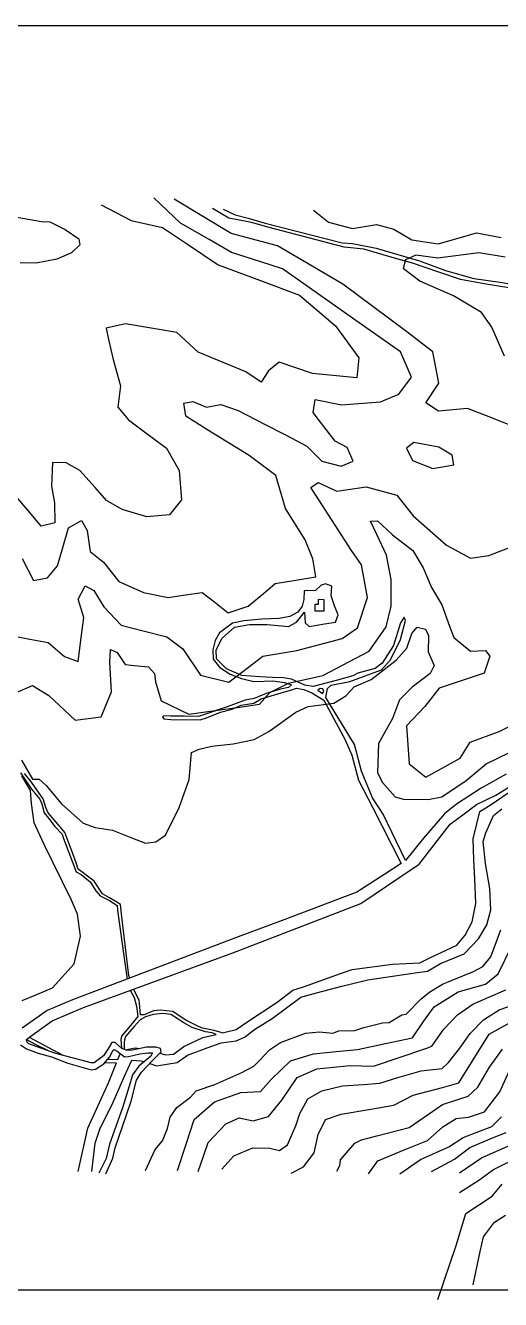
# Model space of a CAD drawing. Header units: inches. Extents: x -0.4 to 16.9, y -0.4 to 9.4.
# Drawn here: x 6.6 to 10.12, y -0.07 to 9.37 of the extents above; entities that cross this region are included whole.
import ezdxf

# ---------------------------------------------------------------- set-up
doc = ezdxf.new("R2010")
doc.units = ezdxf.units.IN
doc.header["$MEASUREMENT"] = 0
for name, color, linetype in [('cabin', 3, 'Continuous'), ('road', 2, 'Continuous'), ('topo_major', 1, 'Continuous'), ('topo_minor', 250, 'Continuous'), ('water', 5, 'Continuous')]:
    doc.layers.add(name, color=color, linetype=linetype)
picture_1 = doc.add_image_def('image1.jpg', size_in_pixel=(1600, 900))
picture_2 = doc.add_image_def('image2.jpg', size_in_pixel=(1600, 900))

msp = doc.modelspace()

# ---------------------------------------------------------------- linework, layer by layer
at = {"layer": 'cabin'}
for p, q in [((8.7673, 5.1188), (8.7667, 5.0822)), ((8.8101, 5.1182), (8.7673, 5.1189)), ((8.8101, 5.0852), (8.8101, 5.1182)), ((8.7424, 5.0826), (8.7416, 5.0348)), ((8.7416, 5.0348), (8.81, 5.0347)), ((8.7667, 5.0822), (8.7424, 5.0826)), ((8.81, 5.0347), (8.8101, 5.0852))]:
    msp.add_line(p, q, dxfattribs=at)
at = {"layer": 'road'}
for p, q in [((8.7886, 5.225), (8.7462, 5.1854)), ((8.8209, 5.2368), (8.7886, 5.225)), ((8.8671, 5.2175), (8.8209, 5.2368)), ((8.8628, 5.1472), (8.8671, 5.2175)), ((8.6593, 5.1184), (8.6481, 5.0694)), ((8.6626, 5.184), (8.6593, 5.1184)), ((8.7462, 5.1854), (8.6626, 5.184)), ((8.8871, 5.072), (8.8628, 5.1472)), ((8.6154, 5.0262), (8.5568, 4.9925)), ((8.6059, 4.9509), (8.6657, 5.0266)), ((8.6481, 5.0694), (8.6154, 5.0262)), ((8.6657, 5.0266), (8.6705, 4.9477)), ((8.916, 5.0066), (8.8871, 5.072)), ((8.8944, 4.9525), (8.916, 5.0066)), ((8.1318, 4.944), (8.0353, 4.8716)), ((8.0553, 4.8335), (8.1473, 4.9144)), ((8.2167, 4.9622), (8.1318, 4.944)), ((8.1473, 4.9144), (8.2577, 4.9331)), ((8.3499, 4.9736), (8.2167, 4.9622)), ((8.2577, 4.9331), (8.3877, 4.9331)), ((8.4783, 4.9774), (8.3499, 4.9736)), ((8.3877, 4.9331), (8.5473, 4.9186)), ((8.5568, 4.9925), (8.4783, 4.9774)), ((8.5473, 4.9186), (8.6059, 4.9509)), ((8.6705, 4.9477), (8.6995, 4.9199)), ((8.6995, 4.9199), (8.8147, 4.9391)), ((8.8147, 4.9391), (8.8944, 4.9525)), ((9.378, 4.9459), (9.3237, 4.7779)), ((9.3769, 4.8231), (9.4141, 4.9649)), ((9.4031, 4.9894), (9.378, 4.9459)), ((9.4141, 4.9649), (9.4031, 4.9894)), ((8.0353, 4.8716), (8.0034, 4.8149)), ((8.0104, 4.7455), (8.0553, 4.8335)), ((9.3019, 4.6713), (9.3769, 4.8231)), ((8.0034, 4.8149), (7.9849, 4.7467)), ((7.9849, 4.7467), (7.9884, 4.6762)), ((8.0128, 4.68), (8.0104, 4.7455)), ((9.3237, 4.7779), (9.2406, 4.6468)), ((7.9884, 4.6762), (8.0387, 4.6144)), ((8.0872, 4.6066), (8.0128, 4.68)), ((9.2406, 4.6468), (9.1897, 4.608)), ((9.237, 4.599), (9.3019, 4.6713)), ((8.0387, 4.6144), (8.1146, 4.5659)), ((8.2005, 4.5559), (8.0872, 4.6066)), ((8.1146, 4.5659), (8.1976, 4.5342)), ((8.1976, 4.5342), (8.2902, 4.5121)), ((8.3337, 4.5453), (8.2005, 4.5559)), ((8.4279, 4.5414), (8.3337, 4.5453)), ((8.5105, 4.5381), (8.4279, 4.5414)), ((8.5686, 4.528), (8.5105, 4.5381)), ((9.0232, 4.5527), (8.8988, 4.5199)), ((9.0014, 4.5109), (9.1628, 4.5712)), ((9.0598, 4.5732), (9.0232, 4.5527)), ((9.1897, 4.608), (9.0598, 4.5732)), ((9.1628, 4.5712), (9.237, 4.599)), ((8.2902, 4.5121), (8.3661, 4.5139)), ((8.3661, 4.5139), (8.4307, 4.5154)), ((8.4877, 4.4542), (8.3805, 4.4231)), ((8.4307, 4.5154), (8.518, 4.5042)), ((8.5461, 4.4669), (8.4877, 4.4542)), ((8.4923, 4.4273), (8.5708, 4.4507)), ((8.518, 4.5042), (8.5683, 4.4858)), ((8.5683, 4.4858), (8.5461, 4.4669)), ((8.6685, 4.4855), (8.5686, 4.528)), ((8.5708, 4.4507), (8.6064, 4.4613)), ((8.6064, 4.4613), (8.6604, 4.4512)), ((8.6604, 4.4512), (8.72, 4.4268)), ((8.7304, 4.4756), (8.6685, 4.4855)), ((8.7776, 4.488), (8.7304, 4.4756)), ((8.7825, 4.4595), (8.7634, 4.4461)), ((8.7634, 4.4461), (8.7993, 4.4223)), ((8.8988, 4.5199), (8.7776, 4.488)), ((8.8017, 4.4583), (8.7825, 4.4595)), ((8.8093, 4.4374), (8.8017, 4.4583)), ((8.8222, 4.3939), (8.837, 4.4597)), ((8.837, 4.4597), (8.8626, 4.4844)), ((8.8626, 4.4844), (9.0014, 4.5109)), ((8.2246, 4.3729), (8.0933, 4.3247)), ((8.197, 4.335), (8.2905, 4.352)), ((8.2922, 4.3863), (8.2246, 4.3729)), ((8.2905, 4.352), (8.3438, 4.3831)), ((8.3805, 4.4231), (8.2922, 4.3863)), ((8.3438, 4.3831), (8.4923, 4.4273)), ((8.72, 4.4268), (8.8081, 4.373)), ((8.7993, 4.4223), (8.8093, 4.4374)), ((8.8081, 4.373), (8.8445, 4.3048)), ((9.0355, 4.0454), (8.8222, 4.3939)), ((7.622, 4.2563), (7.6121, 4.2482)), ((7.6718, 4.2543), (7.622, 4.2563)), ((7.7761, 4.2535), (7.6718, 4.2543)), ((7.8791, 4.2528), (7.7761, 4.2535)), ((7.9247, 4.2681), (7.8791, 4.2528)), ((8.0933, 4.3247), (7.9247, 4.2681)), ((7.9401, 4.2427), (8.0425, 4.2839)), ((8.0425, 4.2839), (8.1284, 4.3053)), ((8.1284, 4.3053), (8.197, 4.335)), ((8.8445, 4.3048), (8.967, 4.0785)), ((7.6121, 4.2482), (7.6232, 4.2347)), ((7.6232, 4.2347), (7.6759, 4.2292)), ((7.6759, 4.2292), (7.8933, 4.2275)), ((7.8933, 4.2275), (7.9401, 4.2427)), ((8.967, 4.0785), (9.0173, 3.9657)), ((9.0873, 3.8465), (9.0355, 4.0454)), ((9.0173, 3.9657), (9.0655, 3.7802)), ((9.0655, 3.7802), (9.1722, 3.576)), ((9.1701, 3.6484), (9.0873, 3.8465)), ((10.1602, 3.8244), (9.9752, 3.7198)), ((9.9752, 3.7198), (9.7925, 3.601)), ((10.084, 3.6677), (10.2434, 3.7668)), ((9.2476, 3.5284), (9.1701, 3.6484)), ((9.7925, 3.601), (9.702, 3.5304)), ((9.8377, 3.5242), (9.9394, 3.6008)), ((9.9394, 3.6008), (10.084, 3.6677)), ((9.1722, 3.576), (9.3818, 3.1634)), ((9.4143, 3.1851), (9.2476, 3.5284)), ((9.702, 3.5304), (9.5484, 3.3506)), ((9.744, 3.4536), (9.8377, 3.5242)), ((9.5153, 3.1574), (9.744, 3.4536)), ((9.5484, 3.3506), (9.4143, 3.1851)), ((9.3818, 3.1634), (9.2607, 3.0825)), ((9.3714, 3.0601), (9.5153, 3.1574)), ((9.2607, 3.0825), (9.0543, 2.9489)), ((9.0834, 2.8655), (9.3714, 3.0601)), ((9.0543, 2.9489), (8.5001, 2.7405)), ((8.1346, 2.5004), (9.0834, 2.8655)), ((8.5001, 2.7405), (8.1749, 2.6182)), ((8.1749, 2.6182), (6.9451, 2.1506)), ((7.0282, 2.0954), (8.1346, 2.5004)), ((6.9451, 2.1506), (6.7582, 2.0735)), ((6.7947, 1.9968), (7.0282, 2.0954)), ((6.7582, 2.0735), (6.5739, 1.9411)), ((6.6302, 1.8771), (6.7947, 1.9968)), ((6.5616, 1.8178), (6.6053, 1.7891)), ((6.6052, 1.858), (6.6302, 1.8771)), ((6.6085, 1.8394), (6.6052, 1.858)), ((6.6234, 1.8248), (6.6085, 1.8394)), ((6.6838, 1.8031), (6.6234, 1.8248)), ((6.8227, 1.7539), (6.6838, 1.8031)), ((7.2382, 1.8351), (7.2118, 1.7928)), ((7.2614, 1.8359), (7.2382, 1.8351)), ((7.3107, 1.7907), (7.2614, 1.8359)), ((7.4952, 1.8014), (7.3781, 1.777)), ((7.5649, 1.7998), (7.4952, 1.8014)), ((7.5986, 1.7903), (7.5649, 1.7998)), ((6.6053, 1.7891), (6.6915, 1.7556)), ((6.6915, 1.7556), (6.7895, 1.7289)), ((6.7895, 1.7289), (6.9124, 1.683)), ((7.0832, 1.6848), (6.8227, 1.7539)), ((7.176, 1.7352), (7.1171, 1.6925)), ((7.2118, 1.7928), (7.176, 1.7352)), ((7.1772, 1.6764), (7.2227, 1.7291)), ((7.2227, 1.7291), (7.2443, 1.7764)), ((7.2443, 1.7764), (7.2538, 1.7844)), ((7.2538, 1.7844), (7.2769, 1.77)), ((7.2769, 1.77), (7.3315, 1.7295)), ((7.3453, 1.778), (7.3107, 1.7907)), ((7.3315, 1.7295), (7.3619, 1.7322)), ((7.3781, 1.777), (7.3453, 1.778)), ((7.3619, 1.7322), (7.4447, 1.7504)), ((7.5272, 1.7333), (7.4376, 1.6595)), ((7.4447, 1.7504), (7.5045, 1.7581)), ((7.5045, 1.7581), (7.5391, 1.7598)), ((7.5391, 1.7598), (7.5272, 1.7333)), ((7.5371, 1.6983), (7.6038, 1.7669)), ((7.6038, 1.7669), (7.5986, 1.7903)), ((6.9124, 1.683), (7.0831, 1.6315)), ((7.0831, 1.6315), (7.1162, 1.6386)), ((7.1068, 1.685), (7.0832, 1.6848)), ((7.1171, 1.6925), (7.1068, 1.685)), ((7.1162, 1.6386), (7.1772, 1.6764)), ((7.4376, 1.6595), (7.3903, 1.5959)), ((7.4192, 1.5564), (7.4576, 1.6163)), ((7.4576, 1.6163), (7.5371, 1.6983)), ((7.3757, 1.5426), (7.3165, 1.3519)), ((7.3903, 1.5959), (7.3757, 1.5426)), ((7.3809, 1.3994), (7.4192, 1.5564)), ((7.3165, 1.3519), (7.2196, 1.0813)), ((7.3154, 1.2116), (7.3809, 1.3994)), ((7.261, 1.0553), (7.3154, 1.2116)), ((7.2196, 1.0813), (7.1956, 0.9743)), ((7.2441, 0.9771), (7.261, 1.0553)), ((7.1956, 0.9743), (7.1402, 0.8663)), ((7.1936, 0.8624), (7.2441, 0.9771))]:
    msp.add_line(p, q, dxfattribs=at)
at = {"layer": 'topo_major'}
for points in [[(6.3092, 7.9929), (6.7173, 7.9209), (6.7771, 7.9185), (6.8909, 7.8621), (6.9927, 7.7937), (7.0013, 7.7484), (6.9388, 7.6894), (6.8301, 7.6428), (6.677, 7.6139), (6.5589, 7.6155)], [(6.569, 3.9273), (6.6497, 3.7882), (6.6979, 3.7882), (6.7508, 3.7409), (6.8639, 3.6045), (7.026, 3.4604), (7.1137, 3.4292), (7.2416, 3.4098), (7.3917, 3.3504), (7.4873, 3.3126), (7.5627, 3.3222), (7.6356, 3.3712), (7.7367, 3.5777), (7.8111, 3.7857), (7.829, 3.9849), (7.8841, 4.011), (7.9786, 4.0329), (8.1377, 4.0506), (8.2922, 4.0825), (8.3999, 4.1414), (8.6013, 4.2841), (8.6914, 4.3262), (8.8822, 4.3502), (8.9723, 4.4042), (9.0324, 4.4732), (9.1601, 4.5258), (9.3449, 4.6699), (9.4243, 4.7589), (9.4605, 4.8673), (9.5012, 4.914), (9.5615, 4.899), (9.5841, 4.8538), (9.5811, 4.7318), (9.6263, 4.6309), (9.5977, 4.5707), (9.4635, 4.4697), (9.3692, 4.3746), (9.318, 4.2371), (9.2131, 4.0519), (9.2071, 3.8348), (9.2435, 3.7619), (9.3377, 3.6572), (9.3985, 3.639), (9.5823, 3.6359), (9.6826, 3.6572), (9.8634, 3.7786), (10.0108, 3.9001), (10.1854, 3.9841)], [(6.5741, 2.1463), (6.6699, 2.1862), (6.7986, 2.2397), (6.9584, 2.4194), (7.0064, 2.6227), (6.9823, 2.7877), (6.9388, 2.8907), (6.7361, 3.3036), (6.6628, 3.4626), (6.6417, 3.6079), (6.6337, 3.7037), (6.5699, 3.8119)], [(7.4866, 0.886), (7.5584, 1.0416), (7.6125, 1.1073), (7.6503, 1.198), (7.6704, 1.2807), (7.7186, 1.353), (7.7909, 1.4074), (7.82, 1.4293), (7.8628, 1.4776), (8.0006, 1.5234), (8.2006, 1.6132), (8.2889, 1.6588), (8.3347, 1.7054), (8.4069, 1.7813), (8.4882, 1.8365), (8.6718, 1.9046), (8.7754, 1.9133), (8.8742, 1.9051), (8.9195, 1.9223), (9.0372, 1.9248), (9.1049, 1.9468), (9.2429, 1.9815), (9.2926, 1.984), (9.3876, 2.0393), (9.4199, 2.0451), (9.5303, 2.1583), (9.594, 2.21), (9.6882, 2.2683), (9.7603, 2.2969), (9.9171, 2.3606), (9.9867, 2.3977), (10.0453, 2.4703), (10.1209, 2.6702)], [(8.9053, 0.8824), (8.9275, 0.9239), (8.9321, 0.9664), (8.9774, 1.0181), (9.0391, 1.0886), (9.0883, 1.1141), (9.2026, 1.1439), (9.4421, 1.2063), (9.585, 1.3043), (9.6878, 1.3748), (9.7943, 1.4096), (9.8773, 1.4367), (9.9501, 1.503), (10.0366, 1.6536), (10.1333, 1.7859)], [(9.8128, 0.7235), (9.9584, 0.8144), (10.0656, 0.8928), (10.2673, 0.9926)]]:
    msp.add_lwpolyline(points, dxfattribs=at)
at = {"layer": 'topo_minor'}
for p, q in [((7.158, 8.0451), (7.381, 7.929)), ((7.7475, 7.9099), (7.5481, 8.0979)), ((8.1215, 7.8334), (7.7005, 8.0881)), ((8.732, 8.0047), (8.8434, 7.9162)), ((7.381, 7.929), (7.6134, 7.8779)), ((7.6134, 7.8779), (7.7993, 7.7526)), ((7.9586, 7.7889), (7.7475, 7.9099)), ((8.8434, 7.9162), (9.0206, 7.8705)), ((9.0206, 7.8705), (9.1977, 7.8991)), ((9.1977, 7.8991), (9.3263, 7.8648)), ((9.3263, 7.8648), (9.4606, 7.7849)), ((7.7993, 7.7526), (8.0247, 7.6005)), ((8.1255, 7.6931), (7.9586, 7.7889)), ((8.4659, 7.7409), (8.1215, 7.8334)), ((9.4606, 7.7849), (9.6549, 7.7563)), ((9.6549, 7.7563), (9.8035, 7.7992)), ((9.8035, 7.7992), (9.9396, 7.8384)), ((9.9396, 7.8384), (10.1236, 7.802)), ((8.3418, 7.622), (8.1255, 7.6931)), ((8.608, 7.6575), (8.4659, 7.7409)), ((8.9489, 7.4574), (8.608, 7.6575)), ((9.4911, 7.6734), (9.4135, 7.6373)), ((9.653, 7.6512), (9.4911, 7.6734)), ((9.9565, 7.6904), (9.653, 7.6512)), ((10.1522, 7.6579), (9.9565, 7.6904)), ((8.0247, 7.6005), (8.3383, 7.4833)), ((8.503, 7.5698), (8.3418, 7.622)), ((8.6346, 7.4771), (8.503, 7.5698)), ((9.4135, 7.6373), (9.3977, 7.574)), ((9.5199, 7.48), (9.3977, 7.574)), ((8.3383, 7.4833), (8.6277, 7.3751)), ((9.0464, 7.1872), (8.6346, 7.4771)), ((9.7691, 7.3696), (9.5199, 7.48)), ((8.6277, 7.3751), (8.896, 7.1489)), ((9.4137, 7.1104), (8.9489, 7.4574)), ((9.9759, 7.2475), (9.7691, 7.3696)), ((9.3764, 6.9555), (9.0464, 7.1872)), ((10.0534, 7.1395), (9.9759, 7.2475)), ((7.3385, 7.163), (7.1951, 7.1304)), ((7.1951, 7.1304), (7.214, 7.0475)), ((7.5297, 7.1304), (7.3385, 7.163)), ((7.7203, 7.0979), (7.5297, 7.1304)), ((7.8783, 6.9539), (7.7203, 7.0979)), ((8.896, 7.1489), (9.0679, 6.9121)), ((9.617, 6.9548), (9.4137, 7.1104)), ((10.1487, 6.9226), (10.0534, 7.1395)), ((7.214, 7.0475), (7.2478, 6.899)), ((7.2478, 6.899), (7.302, 6.7032)), ((8.2294, 6.8069), (7.8783, 6.9539)), ((9.0679, 6.9121), (9.054, 6.7635)), ((9.4583, 6.7675), (9.3764, 6.9555)), ((9.662, 6.7232), (9.617, 6.9548)), ((8.343, 6.731), (8.2294, 6.8069)), ((8.3987, 6.8146), (8.343, 6.731)), ((8.4777, 6.8796), (8.3987, 6.8146)), ((8.7242, 6.7945), (8.4777, 6.8796)), ((9.054, 6.7635), (8.7242, 6.7945)), ((9.3655, 6.6421), (9.4583, 6.7675)), ((9.5643, 6.5785), (9.662, 6.7232)), ((7.302, 6.7032), (7.2818, 6.5461)), ((9.2292, 6.5849), (9.3655, 6.6421)), ((7.2818, 6.5461), (7.3604, 6.4512)), ((7.7706, 6.5762), (7.838, 6.5871)), ((7.7865, 6.4776), (7.7706, 6.5762)), ((7.838, 6.5871), (7.9391, 6.5455)), ((7.9391, 6.5455), (8.0463, 6.566)), ((8.0463, 6.566), (8.174, 6.52)), ((8.174, 6.52), (8.368, 6.4197)), ((8.7306, 6.5066), (8.7442, 6.6017)), ((8.7442, 6.6017), (8.94, 6.5631)), ((8.94, 6.5631), (9.2292, 6.5849)), ((9.6572, 6.5158), (9.5643, 6.5785)), ((9.873, 6.5356), (9.6572, 6.5158)), ((10.0143, 6.4801), (9.873, 6.5356)), ((7.3604, 6.4512), (7.4808, 6.3617)), ((7.9425, 6.3806), (7.7865, 6.4776)), ((8.785, 6.435), (8.7306, 6.5066)), ((8.8922, 6.2938), (8.785, 6.435)), ((10.2515, 6.3868), (10.0143, 6.4801)), ((7.4808, 6.3617), (7.6418, 6.2421)), ((8.2554, 6.1859), (7.9425, 6.3806)), ((8.368, 6.4197), (8.5235, 6.3393)), ((8.5235, 6.3393), (8.6832, 6.2567)), ((7.6418, 6.2421), (7.7354, 6.0751)), ((8.6832, 6.2567), (8.7935, 6.1459)), ((8.9822, 6.2466), (8.8922, 6.2938)), ((9.0267, 6.1459), (8.9822, 6.2466)), ((9.4746, 6.2831), (9.4208, 6.2421)), ((9.4208, 6.2421), (9.4651, 6.1505)), ((9.6611, 6.2484), (9.4746, 6.2831)), ((9.7589, 6.1889), (9.6611, 6.2484)), ((8.4534, 6.0396), (8.2554, 6.1859)), ((8.7935, 6.1459), (8.9382, 6.1068)), ((8.9382, 6.1068), (9.0267, 6.1459)), ((9.4651, 6.1505), (9.6168, 6.0905)), ((9.7717, 6.1189), (9.7589, 6.1889)), ((6.7956, 6.0772), (6.7914, 5.9608)), ((6.7978, 6.1363), (6.7956, 6.0772)), ((6.8988, 6.1326), (6.7978, 6.1363)), ((7.0008, 6.0766), (6.8988, 6.1326)), ((7.1137, 5.9491), (7.0008, 6.0766)), ((7.7354, 6.0751), (7.753, 5.8588)), ((9.6168, 6.0905), (9.7717, 6.1189)), ((6.7914, 5.9608), (6.8125, 5.8354)), ((8.5239, 5.793), (8.4534, 6.0396)), ((8.7112, 5.9494), (8.7678, 5.986)), ((8.7678, 5.986), (8.9052, 5.922)), ((8.9052, 5.922), (9.1216, 5.9543)), ((9.1216, 5.9543), (9.3505, 5.8921)), ((6.6288, 5.7638), (6.5144, 5.9004)), ((7.1981, 5.8537), (7.1137, 5.9491)), ((7.753, 5.8588), (7.6646, 5.7473)), ((8.7708, 5.8573), (8.7112, 5.9494)), ((9.0134, 5.4828), (8.7708, 5.8573)), ((9.3505, 5.8921), (9.4699, 5.7405)), ((6.7133, 5.6629), (6.6288, 5.7638)), ((6.8125, 5.8354), (6.8161, 5.6867)), ((7.3138, 5.7877), (7.1981, 5.8537)), ((7.4975, 5.7326), (7.3138, 5.7877)), ((8.6704, 5.5609), (8.5239, 5.793)), ((6.8161, 5.6867), (6.7133, 5.6629)), ((6.9166, 5.6502), (7.0115, 5.705)), ((7.0115, 5.705), (7.0538, 5.6316)), ((7.6646, 5.7473), (7.4975, 5.7326)), ((9.1543, 5.6998), (9.2065, 5.7032)), ((9.2008, 5.6013), (9.1543, 5.6998)), ((9.2065, 5.7032), (9.3185, 5.5999)), ((9.4699, 5.7405), (9.7187, 5.5217)), ((6.8741, 5.5058), (6.9166, 5.6502)), ((7.0538, 5.6316), (7.0761, 5.4762)), ((9.2726, 5.4493), (9.2008, 5.6013)), ((9.3185, 5.5999), (9.4692, 5.4837)), ((6.8337, 5.3685), (6.8741, 5.5058)), ((8.7277, 5.4206), (8.6704, 5.5609)), ((9.0879, 5.3761), (9.0134, 5.4828)), ((9.4692, 5.4837), (9.5439, 5.3546)), ((9.7187, 5.5217), (9.8954, 5.4248)), ((10.0322, 5.4447), (10.2163, 5.5168)), ((6.5724, 5.4223), (6.658, 5.2614)), ((7.0761, 5.4762), (7.1758, 5.3954)), ((7.1758, 5.3954), (7.2889, 5.2528)), ((8.7493, 5.2876), (8.7277, 5.4206)), ((9.3085, 5.2671), (9.2726, 5.4493)), ((9.8954, 5.4248), (10.0322, 5.4447)), ((6.761, 5.2797), (6.8337, 5.3685)), ((9.1326, 5.1331), (9.0879, 5.3761)), ((9.5439, 5.3546), (9.6056, 5.2083)), ((6.658, 5.2614), (6.761, 5.2797)), ((6.9881, 5.1216), (7.0399, 5.22)), ((7.0399, 5.22), (7.1033, 5.1867)), ((7.2889, 5.2528), (7.4721, 5.172)), ((8.3757, 5.1774), (8.4476, 5.2386)), ((8.4476, 5.2386), (8.5866, 5.2611)), ((8.5866, 5.2611), (8.7493, 5.2876)), ((9.3072, 5.0696), (9.3085, 5.2671)), ((9.6056, 5.2083), (9.6826, 5.0797)), ((7.0291, 4.9861), (6.9881, 5.1216)), ((7.1033, 5.1867), (7.1778, 5.065)), ((7.4721, 5.172), (7.6553, 5.1344)), ((7.6553, 5.1344), (7.7657, 5.1505)), ((7.7657, 5.1505), (7.9074, 5.1712)), ((7.9074, 5.1712), (8, 5.0991)), ((8.2487, 5.0694), (8.3757, 5.1774)), ((9.0581, 4.9098), (9.1326, 5.1331)), ((7.1778, 5.065), (7.3058, 4.9297)), ((8, 5.0991), (8.1, 5.0212)), ((8.1, 5.0212), (8.2487, 5.0694)), ((9.2713, 4.9164), (9.3072, 5.0696)), ((9.6826, 5.0797), (9.7402, 4.923)), ((7.0103, 4.8362), (7.0291, 4.9861)), ((7.3058, 4.9297), (7.4708, 4.8879)), ((9.1453, 4.7361), (9.2713, 4.9164)), ((9.7402, 4.923), (9.7712, 4.8386)), ((6.4685, 4.8583), (6.631, 4.8263)), ((6.631, 4.8263), (6.7651, 4.8)), ((6.9881, 4.659), (7.0103, 4.8362)), ((7.4708, 4.8879), (7.6445, 4.8438)), ((7.6445, 4.8438), (7.763, 4.7533)), ((8.6088, 4.7412), (8.9439, 4.8305)), ((8.9439, 4.8305), (9.0581, 4.9098)), ((9.7712, 4.8386), (9.8956, 4.7375)), ((6.7651, 4.8), (6.8872, 4.6959)), ((7.2234, 4.6548), (7.2271, 4.7481)), ((7.2271, 4.7481), (7.276, 4.7277)), ((7.276, 4.7277), (7.3356, 4.637)), ((7.763, 4.7533), (7.8938, 4.5584)), ((8.3564, 4.6993), (8.6088, 4.7412)), ((8.8012, 4.5571), (9.1453, 4.7361)), ((9.8956, 4.7375), (10.0064, 4.7418)), ((10.0064, 4.7418), (10.0395, 4.7001)), ((6.8872, 4.6959), (6.9881, 4.659)), ((7.2343, 4.4339), (7.2234, 4.6548)), ((7.3356, 4.637), (7.4032, 4.6308)), ((7.4032, 4.6308), (7.5089, 4.621)), ((8.2492, 4.6176), (8.3564, 4.6993)), ((10.0395, 4.7001), (9.9958, 4.5729)), ((7.5089, 4.621), (7.5527, 4.5712)), ((7.5527, 4.5712), (7.5607, 4.509)), ((7.8938, 4.5584), (8.1036, 4.5067)), ((8.1036, 4.5067), (8.2492, 4.6176)), ((8.5459, 4.5002), (8.8012, 4.5571)), ((9.9958, 4.5729), (9.6641, 4.4619)), ((6.5239, 4.4266), (6.6501, 4.4815)), ((6.6501, 4.4815), (6.7704, 4.4085)), ((7.5607, 4.509), (7.6021, 4.3681)), ((8.4091, 4.4296), (8.5459, 4.5002)), ((9.6641, 4.4619), (9.556, 4.3265)), ((6.7704, 4.4085), (6.9661, 4.2238)), ((7.1582, 4.2492), (7.2343, 4.4339)), ((7.6021, 4.3681), (7.8073, 4.2701)), ((8.3322, 4.3433), (8.4091, 4.4296)), ((7.8073, 4.2701), (8.0033, 4.2975)), ((8.0033, 4.2975), (8.1825, 4.3224)), ((8.1825, 4.3224), (8.3322, 4.3433)), ((9.556, 4.3265), (9.4206, 4.1817)), ((10.107, 4.1402), (10.3866, 4.281)), ((6.9661, 4.2238), (7.1582, 4.2492)), ((9.4206, 4.1817), (9.4414, 3.9023)), ((9.8181, 3.9439), (9.892, 4.0617)), ((9.892, 4.0617), (10.107, 4.1402)), ((9.4414, 3.9023), (9.5639, 3.8031)), ((9.5639, 3.8031), (9.8181, 3.9439)), ((10.1012, 2.3442), (10.2028, 2.553)), ((9.8053, 2.2109), (10.0055, 2.2689)), ((10.0055, 2.2689), (10.1012, 2.3442)), ((9.6254, 2.1007), (9.8053, 2.2109)), ((10.0311, 2.1717), (10.1569, 2.2263)), ((9.5472, 1.9899), (9.6254, 2.1007)), ((9.7983, 2.0407), (9.9121, 2.12)), ((9.9121, 2.12), (10.0311, 2.1717)), ((9.9917, 2.0042), (10.1089, 2.0785)), ((10.1089, 2.0785), (10.2289, 2.1199)), ((9.4651, 1.8691), (9.5472, 1.9899)), ((9.6986, 1.9346), (9.7983, 2.0407)), ((9.8922, 1.9027), (9.9917, 2.0042)), ((9.6102, 1.8072), (9.6986, 1.9346)), ((9.8175, 1.793), (9.8922, 1.9027)), ((9.9163, 1.7074), (10.0337, 1.8967)), ((10.0337, 1.8967), (10.1892, 1.9825)), ((9.0582, 1.7829), (9.2665, 1.8271)), ((9.2665, 1.8271), (9.4651, 1.8691)), ((9.5641, 1.7916), (9.6102, 1.8072)), ((8.4184, 1.5609), (8.5604, 1.7004)), ((8.5604, 1.7004), (8.7324, 1.7511)), ((8.7324, 1.7511), (8.899, 1.7674)), ((8.899, 1.7674), (9.0582, 1.7829)), ((9.1767, 1.6604), (9.5641, 1.7916)), ((9.7324, 1.6878), (9.8175, 1.793)), ((9.8099, 1.5358), (9.9163, 1.7074)), ((8.6106, 1.5754), (8.7561, 1.6412)), ((8.7561, 1.6412), (9.0031, 1.6658)), ((9.0031, 1.6658), (9.1767, 1.6604)), ((9.3577, 1.577), (9.5297, 1.626)), ((9.5297, 1.626), (9.6857, 1.6422)), ((9.6857, 1.6422), (9.7324, 1.6878)), ((10.1133, 1.4697), (10.1946, 1.6495)), ((8.3389, 1.4725), (8.4184, 1.5609)), ((8.4982, 1.407), (8.6106, 1.5754)), ((8.7926, 1.4762), (8.9478, 1.514)), ((8.9478, 1.514), (9.1023, 1.5246)), ((9.1023, 1.5246), (9.2228, 1.5328)), ((9.2228, 1.5328), (9.3577, 1.577)), ((9.6871, 1.5027), (9.8099, 1.5358)), ((7.9975, 1.3949), (8.1944, 1.4635)), ((8.1944, 1.4635), (8.3389, 1.4725)), ((8.6317, 1.3085), (8.6891, 1.4188)), ((8.6891, 1.4188), (8.7926, 1.4762)), ((9.3267, 1.3698), (9.47, 1.4442)), ((9.47, 1.4442), (9.6871, 1.5027)), ((10.0001, 1.3218), (10.1133, 1.4697)), ((7.8469, 1.2656), (7.9975, 1.3949)), ((8.3997, 1.2868), (8.4982, 1.407)), ((8.9363, 1.3052), (9.1432, 1.3394)), ((9.1432, 1.3394), (9.3267, 1.3698)), ((7.7897, 1.088), (7.8469, 1.2656)), ((7.9508, 1.0945), (8.0825, 1.2321)), ((8.0825, 1.2321), (8.1809, 1.2758)), ((8.1809, 1.2758), (8.2849, 1.254)), ((8.2849, 1.254), (8.3997, 1.2868)), ((8.603, 1.2249), (8.6317, 1.3085)), ((8.7656, 1.1529), (8.8205, 1.2641)), ((8.8205, 1.2641), (8.9363, 1.3052)), ((9.6897, 1.2091), (9.7896, 1.2727)), ((9.7896, 1.2727), (9.8808, 1.2828)), ((9.8808, 1.2828), (10.0001, 1.3218)), ((10.0538, 1.2131), (10.1262, 1.2837)), ((8.5389, 1.0777), (8.603, 1.2249)), ((8.7367, 1.0174), (8.7656, 1.1529)), ((9.5767, 1.1096), (9.6897, 1.2091)), ((9.841, 1.1314), (10.0538, 1.2131)), ((10.0598, 1.1274), (10.1594, 1.169)), ((7.7247, 0.8859), (7.7897, 1.088)), ((7.9156, 0.9916), (7.9508, 1.0945)), ((8.1416, 0.9963), (8.2821, 1.055)), ((8.2821, 1.055), (8.4077, 1.0507)), ((8.4077, 1.0507), (8.4798, 1.0337)), ((8.4798, 1.0337), (8.5389, 1.0777)), ((9.403, 1.0384), (9.5767, 1.1096)), ((9.5246, 0.9682), (9.7355, 1.0626)), ((9.7355, 1.0626), (9.841, 1.1314)), ((9.7781, 0.9695), (9.89, 1.0563)), ((9.89, 1.0563), (10.0598, 1.1274)), ((9.9759, 0.9803), (10.2117, 1.0844)), ((7.8773, 0.8796), (7.9156, 0.9916)), ((8.0522, 0.8967), (8.1416, 0.9963)), ((8.6574, 0.9124), (8.7367, 1.0174)), ((9.1395, 0.8619), (9.209, 0.9588)), ((9.209, 0.9588), (9.403, 1.0384)), ((9.373, 0.8606), (9.5246, 0.9682)), ((9.6057, 0.8801), (9.7781, 0.9695)), ((9.814, 0.8698), (9.9759, 0.9803)), ((8.5675, 0.8667), (8.6574, 0.9124)), ((10.057, 0.6958), (10.1312, 0.7854)), ((9.862, 0.5675), (10.057, 0.6958)), ((9.7887, 0.3298), (9.862, 0.5675)), ((9.9914, 0.3946), (10.0738, 0.5028)), ((10.0738, 0.5028), (10.1539, 0.5555)), ((9.9683, 0.2862), (9.9914, 0.3946)), ((9.6541, -0.0701), (9.7887, 0.3298)), ((9.9156, 0.0384), (9.9683, 0.2862))]:
    msp.add_line(p, q, dxfattribs=at)
at = {"layer": 'water'}
for p, q in [((8.1045, 7.9475), (7.9837, 8.0175)), ((8.0637, 8.0131), (8.1503, 7.971)), ((8.2726, 7.914), (8.1045, 7.9475)), ((8.1503, 7.971), (8.249, 7.9476)), ((8.249, 7.9476), (8.3749, 7.9102)), ((8.4027, 7.877), (8.2726, 7.914)), ((8.3749, 7.9102), (8.9436, 7.7633)), ((8.9581, 7.732), (8.4027, 7.877)), ((8.9436, 7.7633), (9.0201, 7.7595)), ((9.0201, 7.7595), (9.1975, 7.7246)), ((9.1059, 7.7158), (8.9581, 7.732)), ((9.3508, 7.6455), (9.1059, 7.7158)), ((9.1975, 7.7246), (9.5171, 7.6298)), ((9.4574, 7.6148), (9.3508, 7.6455)), ((9.6671, 7.5433), (9.4574, 7.6148)), ((9.5171, 7.6298), (9.711, 7.5588)), ((9.711, 7.5588), (9.9212, 7.4998)), ((9.8216, 7.4921), (9.6671, 7.5433)), ((9.9967, 7.4593), (9.8216, 7.4921)), ((9.9212, 7.4998), (10.1142, 7.4728)), ((10.1142, 7.4728), (10.2736, 7.4437)), ((10.194, 7.4279), (9.9967, 7.4593)), ((6.5611, 3.8334), (6.6416, 3.7145)), ((6.643, 3.7648), (6.5899, 3.8307)), ((6.6416, 3.7145), (6.7031, 3.6382)), ((6.699, 3.6837), (6.643, 3.7648)), ((6.7287, 3.6407), (6.699, 3.6837)), ((10.0411, 3.5936), (10.2215, 3.7183)), ((6.7031, 3.6382), (6.7175, 3.6041)), ((6.7175, 3.6041), (6.7372, 3.5377)), ((6.7492, 3.5769), (6.7287, 3.6407)), ((9.9646, 3.547), (10.0411, 3.5936)), ((6.7372, 3.5377), (6.7685, 3.499)), ((6.7666, 3.5381), (6.7492, 3.5769)), ((6.8553, 3.4352), (6.7666, 3.5381)), ((6.7685, 3.499), (6.8144, 3.4371)), ((9.9424, 3.4558), (9.9646, 3.547)), ((10.0473, 3.4742), (10.067, 3.5174)), ((10.067, 3.5174), (10.1266, 3.5685)), ((6.8144, 3.4371), (6.8702, 3.3795)), ((6.8897, 3.3929), (6.8553, 3.4352)), ((9.9163, 3.3461), (9.9424, 3.4558)), ((10.0095, 3.3907), (10.0473, 3.4742)), ((6.8702, 3.3795), (6.8783, 3.3482)), ((6.8783, 3.3482), (6.9468, 3.1718)), ((6.9358, 3.2674), (6.8897, 3.3929)), ((9.9208, 3.1903), (9.9163, 3.3461)), ((9.989, 3.3247), (10.0095, 3.3907)), ((10.0067, 3.1614), (9.989, 3.3247)), ((6.9742, 3.1665), (6.9358, 3.2674)), ((6.9468, 3.1718), (6.974, 3.1017)), ((6.9887, 3.1198), (6.9742, 3.1665)), ((7.0055, 3.1073), (6.9887, 3.1198)), ((9.9288, 3.0496), (9.9208, 3.1903)), ((10.0383, 2.9767), (10.0067, 3.1614)), ((6.974, 3.1017), (7.0102, 3.0796)), ((7.0781, 3.0532), (7.0055, 3.1073)), ((7.0102, 3.0796), (7.0763, 3.0275)), ((7.0763, 3.0275), (7.1182, 2.9602)), ((7.1072, 3.0315), (7.0781, 3.0532)), ((7.1672, 2.9384), (7.1072, 3.0315)), ((9.9358, 2.865), (9.9288, 3.0496)), ((7.1182, 2.9602), (7.1522, 2.9234)), ((7.2199, 2.9081), (7.1672, 2.9384)), ((10.0473, 2.8197), (10.0383, 2.9767)), ((7.1522, 2.9234), (7.2207, 2.8877)), ((7.275, 2.8765), (7.2199, 2.9081)), ((7.2207, 2.8877), (7.2777, 2.8501)), ((7.3006, 2.8574), (7.275, 2.8765)), ((7.2777, 2.8501), (7.2803, 2.8162)), ((7.3125, 2.7659), (7.3006, 2.8574)), ((9.9069, 2.7302), (9.9358, 2.865)), ((7.2803, 2.8162), (7.3243, 2.4939)), ((7.3364, 2.56), (7.3125, 2.7659)), ((10.0177, 2.707), (10.0473, 2.8197)), ((9.8566, 2.6314), (9.9069, 2.7302)), ((9.9556, 2.604), (10.0177, 2.707)), ((7.3631, 2.3308), (7.3364, 2.56)), ((9.5933, 2.4621), (9.7942, 2.5579)), ((9.7942, 2.5579), (9.8566, 2.6314)), ((9.849, 2.4934), (9.9556, 2.604)), ((7.3243, 2.4939), (7.3501, 2.3046)), ((9.5212, 2.4252), (9.5933, 2.4621)), ((9.6741, 2.4205), (9.849, 2.4934)), ((8.9319, 2.3465), (9.0189, 2.3774)), ((9.0189, 2.3774), (9.3178, 2.4158)), ((9.3178, 2.4158), (9.5212, 2.4252)), ((9.5207, 2.3568), (9.577, 2.3653)), ((9.577, 2.3653), (9.6741, 2.4205)), ((7.37, 2.3121), (7.3631, 2.3308)), ((8.6571, 2.2485), (8.9319, 2.3465)), ((8.9422, 2.2517), (9.1344, 2.2989)), ((9.1344, 2.2989), (9.3168, 2.3263)), ((9.3168, 2.3263), (9.5207, 2.3568)), ((7.3744, 2.2222), (7.4021, 2.1696)), ((7.407, 2.2112), (7.3996, 2.2314)), ((7.4409, 2.1485), (7.407, 2.2112)), ((8.4632, 2.1354), (8.58, 2.2222)), ((8.58, 2.2222), (8.6571, 2.2485)), ((8.6391, 2.172), (8.7544, 2.2023)), ((8.7544, 2.2023), (8.9422, 2.2517)), ((7.4021, 2.1696), (7.4194, 2.1046)), ((7.4194, 2.1046), (7.4312, 2.0271)), ((7.445, 2.0994), (7.4409, 2.1485)), ((7.45, 2.0394), (7.445, 2.0994)), ((8.239, 1.9867), (8.4632, 2.1354)), ((8.4245, 2.013), (8.6391, 2.172)), ((7.4312, 2.0271), (7.3635, 1.9469)), ((7.4466, 2.003), (7.4031, 1.9536)), ((7.4858, 2.0247), (7.4466, 2.003)), ((7.4759, 2.0416), (7.45, 2.0394)), ((7.5465, 2.07), (7.4759, 2.0416)), ((7.5449, 2.044), (7.4858, 2.0247)), ((7.6154, 2.0494), (7.5449, 2.044)), ((7.5965, 2.0743), (7.5465, 2.07)), ((7.6893, 2.0643), (7.5965, 2.0743)), ((7.6743, 2.0433), (7.6154, 2.0494)), ((7.6938, 2.0307), (7.6743, 2.0433)), ((7.7286, 2.0389), (7.6893, 2.0643)), ((7.7705, 1.9813), (7.6938, 2.0307)), ((7.7866, 2.0013), (7.7286, 2.0389)), ((7.8747, 1.9557), (7.7866, 2.0013)), ((8.1577, 1.9308), (8.239, 1.9867)), ((8.3026, 1.9355), (8.4245, 2.013)), ((7.3635, 1.9469), (7.3092, 1.8826)), ((7.4031, 1.9536), (7.3398, 1.8796)), ((7.8318, 1.9465), (7.7705, 1.9813)), ((7.9311, 1.9134), (7.8318, 1.9465)), ((7.9095, 1.9427), (7.8747, 1.9557)), ((7.9953, 1.9245), (7.9095, 1.9427)), ((7.913, 1.8723), (8.0115, 1.8958)), ((7.9799, 1.9062), (7.9311, 1.9134)), ((8.0115, 1.8958), (7.9799, 1.9062)), ((8.0551, 1.9063), (7.9953, 1.9245)), ((8.0551, 1.9063), (8.0685, 1.9095)), ((8.0685, 1.9095), (8.1577, 1.9308)), ((8.2212, 1.8759), (8.3026, 1.9355)), ((6.6061, 1.8587), (6.6735, 1.8211)), ((6.6259, 1.8738), (6.6615, 1.855)), ((6.6615, 1.855), (6.8742, 1.7402)), ((6.6735, 1.8211), (6.77, 1.7726)), ((7.3092, 1.8826), (7.304, 1.8572)), ((7.304, 1.8572), (7.3088, 1.7924)), ((7.3314, 1.8554), (7.328, 1.8342)), ((7.328, 1.8342), (7.3285, 1.7841)), ((7.3398, 1.8796), (7.3314, 1.8554)), ((7.3373, 1.7809), (7.4115, 1.7966)), ((7.4115, 1.7966), (7.4451, 1.7909)), ((7.6953, 1.7492), (7.7718, 1.8059)), ((7.7718, 1.8059), (7.913, 1.8723)), ((7.7982, 1.7418), (7.9431, 1.7961)), ((7.9431, 1.7961), (8.047, 1.8334)), ((8.047, 1.8334), (8.1578, 1.8476)), ((8.1578, 1.8476), (8.2212, 1.8759)), ((7.2081, 1.7122), (7.2823, 1.7099)), ((7.2823, 1.7099), (7.2991, 1.7515)), ((7.2991, 1.7515), (7.3004, 1.7526)), ((7.3321, 1.5851), (7.3847, 1.7043)), ((7.3847, 1.7043), (7.4543, 1.6996)), ((7.5934, 1.7562), (7.6362, 1.7445)), ((7.6362, 1.7445), (7.6953, 1.7492)), ((7.7213, 1.6861), (7.7982, 1.7418)), ((7.1856, 1.6862), (7.2718, 1.6837)), ((7.2124, 1.5363), (7.2718, 1.6837)), ((7.4543, 1.6996), (7.4774, 1.6923)), ((7.5185, 1.6791), (7.5675, 1.6635)), ((7.5675, 1.6635), (7.7213, 1.6861)), ((7.0593, 1.2008), (7.2124, 1.5363)), ((7.2403, 1.3766), (7.3321, 1.5851)), ((7.15, 1.2007), (7.2403, 1.3766)), ((6.9886, 0.8801), (7.0593, 1.2008)), ((7.1139, 1.0879), (7.15, 1.2007)), ((7.0883, 0.8789), (7.1139, 1.0879))]:
    msp.add_line(p, q, dxfattribs=at)

# ---------------------------------------------------------------- pictures from other files: only their frames are drawn
image = msp.add_image(picture_1, insert=(0, 0), size_in_units=(16.6667, 9.375))
image.dxf.flags = 7
at = {"layer": 'road'}
image = msp.add_image(picture_2, insert=(0, 0), size_in_units=(16.6667, 9.375), dxfattribs=at)
image.dxf.flags = 7

doc.saveas('drawing.dxf')
